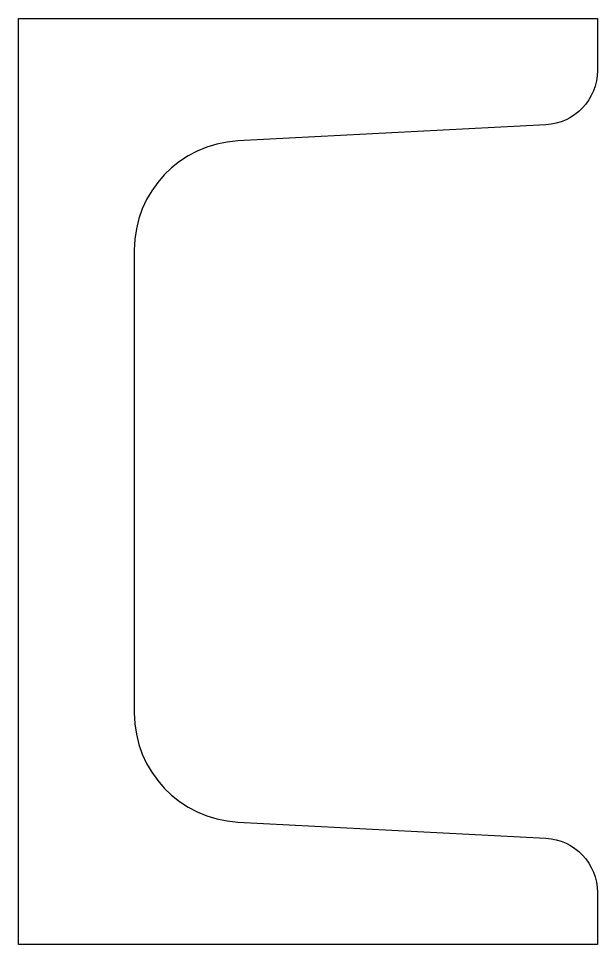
# Model space of a CAD drawing. Header units: inches. Extents: x -1.25 to 1.25, y -2 to 2.
import ezdxf

# ---------------------------------------------------------------- set-up
doc = ezdxf.new("R2010")
doc.units = ezdxf.units.IN
doc.layers.add('steel', color=7, linetype='Continuous')

msp = doc.modelspace()

# ---------------------------------------------------------------- linework, layer by layer
at = {"layer": 'steel'}
msp.add_lwpolyline([(-1.25, 2), (1.25, 2), (1.25, 1.7762, -0.39896), (1.0265, 1.5407), (-0.303, 1.471, 0.39896), (-0.75, 1), (-0.75, -1, 0.39896), (-0.303, -1.471), (1.0265, -1.5407, -0.39896), (1.25, -1.7762), (1.25, -2), (-1.25, -2), (-1.25, 2)], format="xyb", dxfattribs=at)

doc.saveas('drawing.dxf')
